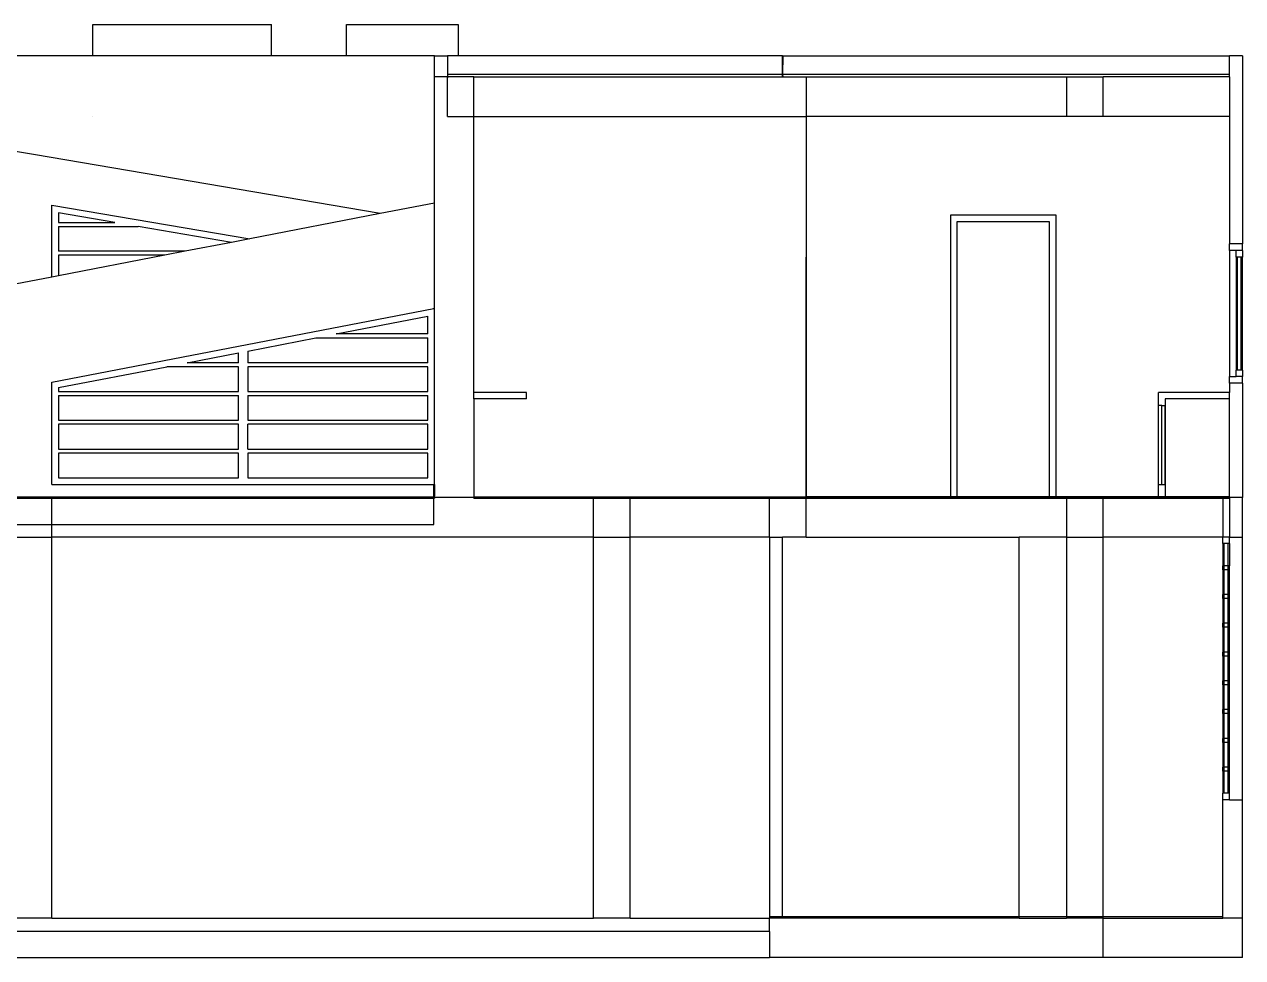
# Model space of a CAD drawing. Header units: centimetres. Extents: x -28.7 to -7.1, y -16 to -6.4.
# Drawn here: x -16.4 to -7.13, y -16.03 to -8.93 of the extents above; entities that cross this region are included whole.
import ezdxf

# ---------------------------------------------------------------- set-up
doc = ezdxf.new("R2010")
doc.units = ezdxf.units.CM
doc.layers.add('SectionCutEdges', color=7, linetype='Continuous')

msp = doc.modelspace()

# ---------------------------------------------------------------- linework, layer by layer
for p, q in [((-15.8781, -9.1661), (-15.8781, -8.9261)), ((-15.8781, -8.9261), (-14.5181, -8.9261)), ((-14.5181, -9.1661), (-14.5181, -8.9261)), ((-13.9468, -9.1661), (-13.9468, -8.9261)), ((-13.9468, -8.9261), (-13.0968, -8.9261)), ((-13.0968, -8.9261), (-13.0968, -9.1661)), ((-16.3281, -9.9163), (-20.7281, -9.1661)), ((-15.8781, -9.1661), (-17.1234, -9.1661)), ((-14.5181, -9.1661), (-15.8781, -9.1661)), ((-13.9468, -9.1661), (-14.5181, -9.1661)), ((-13.2781, -9.1661), (-13.9468, -9.1661)), ((-13.0968, -9.1661), (-13.1781, -9.1661)), ((-10.6281, -9.1661), (-13.0968, -9.1661)), ((-10.6281, -9.1661), (-10.628, -9.1661)), ((-10.628, -9.1661), (-10.6281, -9.3061)), ((-10.6281, -9.3061), (-10.6281, -9.1661)), ((-10.628, -9.1661), (-7.2281, -9.1661)), ((-13.1781, -9.3261), (-13.2781, -9.3261)), ((-10.6281, -9.3061), (-10.628, -9.3261)), ((-10.6281, -9.3261), (-10.6281, -9.3061)), ((-10.4481, -9.3261), (-10.4481, -9.6261)), ((-8.4681, -9.3261), (-8.4681, -9.6261)), ((-8.1881, -9.6261), (-8.1881, -9.3261)), ((-15.8771, -9.6261), (-15.8781, -9.6261)), ((-10.4481, -9.6261), (-10.4481, -9.8261)), ((-10.4468, -9.8261), (-10.4468, -9.6261)), ((-10.4481, -9.8261), (-10.4468, -9.8261)), ((-10.4481, -9.8261), (-10.4481, -10.5961)), ((-10.4468, -10.5961), (-10.4468, -9.8261)), ((-13.691, -10.3659), (-16.3281, -9.9163)), ((-13.2781, -10.2861), (-13.691, -10.3659)), ((-16.1881, -10.3016), (-14.6831, -10.5577)), ((-16.1881, -10.8486), (-16.1881, -10.3016)), ((-16.1381, -10.3608), (-16.1381, -10.4338)), ((-15.7092, -10.4338), (-16.1381, -10.3608)), ((-13.691, -10.3659), (-14.6831, -10.5577)), ((-9.3493, -10.3761), (-8.5493, -10.3761)), ((-9.3493, -12.5201), (-9.3493, -10.3761)), ((-8.5493, -10.3761), (-8.5493, -12.5201)), ((-16.1381, -10.4338), (-15.7092, -10.4338)), ((-16.1381, -10.4638), (-16.1381, -10.6527)), ((-16.1381, -10.4638), (-15.5329, -10.4638)), ((-14.8226, -10.5847), (-15.5329, -10.4638)), ((-9.2993, -10.4261), (-8.5993, -10.4261)), ((-9.2993, -12.5201), (-9.2993, -10.4261)), ((-8.5993, -10.4261), (-8.5993, -12.5201)), ((-14.6831, -10.5577), (-14.8226, -10.5847)), ((-15.1745, -10.6527), (-16.1381, -10.6527)), ((-15.1745, -10.6527), (-15.3297, -10.6827)), ((-14.8226, -10.5847), (-15.1745, -10.6527)), ((-10.4481, -10.5961), (-10.4468, -10.5961)), ((-10.4481, -10.5961), (-10.4481, -10.6461)), ((-10.4468, -10.6461), (-10.4481, -10.6461)), ((-10.4481, -10.6461), (-10.4481, -10.6961)), ((-10.4468, -10.6461), (-10.4468, -10.5961)), ((-10.4468, -10.6961), (-10.4468, -10.6461)), ((-7.2281, -10.6461), (-7.2281, -11.6061)), ((-16.1381, -10.6827), (-16.1381, -10.8389)), ((-15.3297, -10.6827), (-16.1381, -10.8389)), ((-15.3297, -10.6827), (-16.1381, -10.6827)), ((-10.4481, -10.6961), (-10.4468, -10.6961)), ((-10.4481, -11.5561), (-10.4481, -10.6961)), ((-10.4468, -11.5561), (-10.4468, -10.6961)), ((-7.1781, -10.6961), (-7.1781, -11.5561)), ((-7.1281, -11.5561), (-7.1281, -10.6961)), ((-16.1381, -10.8389), (-16.1881, -10.8486)), ((-16.1881, -10.8486), (-16.4681, -10.9027)), ((-16.1881, -11.6486), (-13.2831, -11.0871)), ((-13.2831, -11.0861), (-13.2781, -11.0852)), ((-13.2781, -11.0861), (-13.2831, -11.0871)), ((-13.2831, -11.0871), (-13.2831, -11.0861)), ((-14.0263, -11.2817), (-13.3281, -11.1467)), ((-13.3281, -11.2817), (-13.3281, -11.1467)), ((-13.3281, -11.2817), (-14.0263, -11.2817)), ((-14.6981, -11.4115), (-14.1815, -11.3117)), ((-14.1815, -11.3117), (-13.3281, -11.3117)), ((-13.3281, -11.5006), (-13.3281, -11.3117)), ((-15.1588, -11.5006), (-14.7681, -11.425)), ((-14.7681, -11.5006), (-14.7681, -11.425)), ((-14.6981, -11.4115), (-14.6981, -11.5006)), ((-16.1381, -11.6898), (-15.314, -11.5306)), ((-14.7681, -11.5306), (-15.314, -11.5306)), ((-14.7681, -11.5006), (-15.1588, -11.5006)), ((-14.7681, -11.7195), (-14.7681, -11.5306)), ((-13.3281, -11.5006), (-14.6981, -11.5006)), ((-13.3281, -11.5306), (-14.6981, -11.5306)), ((-14.6981, -11.5306), (-14.6981, -11.7195)), ((-13.3281, -11.7195), (-13.3281, -11.5306)), ((-10.4468, -11.5561), (-10.4481, -11.5561)), ((-10.4481, -11.6061), (-10.4481, -11.5561)), ((-10.4468, -11.6061), (-10.4468, -11.5561)), ((-16.1881, -12.4261), (-16.1881, -11.6486)), ((-10.4481, -11.6061), (-10.4468, -11.6061)), ((-10.4481, -11.6561), (-10.4481, -11.6061)), ((-10.4468, -11.6561), (-10.4481, -11.6561)), ((-10.4481, -11.7261), (-10.4481, -11.6561)), ((-10.4468, -11.6561), (-10.4468, -11.6061)), ((-10.4468, -11.7261), (-10.4468, -11.6561)), ((-16.1381, -11.6898), (-16.1381, -11.7195)), ((-16.1381, -11.7195), (-14.7681, -11.7195)), ((-16.1381, -11.7495), (-14.7681, -11.7495)), ((-16.1381, -11.7495), (-16.1381, -11.9383)), ((-14.7681, -11.9383), (-14.7681, -11.7495)), ((-14.6981, -11.7195), (-13.3281, -11.7195)), ((-14.6981, -11.7495), (-14.6981, -11.9383)), ((-14.6981, -11.7495), (-13.3281, -11.7495)), ((-13.3281, -11.9383), (-13.3281, -11.7495)), ((-10.4468, -11.7261), (-10.4481, -11.7261)), ((-10.4481, -11.7761), (-10.4481, -11.7261)), ((-10.4468, -11.7761), (-10.4468, -11.7261)), ((-10.4468, -11.7761), (-10.4481, -11.7761)), ((-10.4481, -12.5201), (-10.4481, -11.7761)), ((-10.4468, -12.5201), (-10.4468, -11.7761)), ((-7.7681, -12.4261), (-7.7681, -11.8261)), ((-7.7181, -12.4261), (-7.7181, -11.8261)), ((-16.1381, -11.9383), (-14.7681, -11.9383)), ((-14.6981, -11.9383), (-13.3281, -11.9383)), ((-14.7681, -11.9683), (-16.1381, -11.9683)), ((-16.1381, -11.9683), (-16.1381, -12.1572)), ((-14.7681, -12.1572), (-14.7681, -11.9683)), ((-14.6981, -12.1572), (-14.6981, -11.9683)), ((-13.3281, -11.9683), (-14.6981, -11.9683)), ((-13.3281, -12.1572), (-13.3281, -11.9683)), ((-16.1381, -12.1572), (-14.7681, -12.1572)), ((-14.7681, -12.1872), (-16.1381, -12.1872)), ((-16.1381, -12.1872), (-16.1381, -12.3761)), ((-14.7681, -12.3761), (-14.7681, -12.1872)), ((-14.6981, -12.1572), (-13.3281, -12.1572)), ((-13.3281, -12.1872), (-14.6981, -12.1872)), ((-14.6981, -12.1872), (-14.6981, -12.3761)), ((-13.3281, -12.3761), (-13.3281, -12.1872)), ((-16.1381, -12.3761), (-14.7681, -12.3761)), ((-14.6981, -12.3761), (-13.3281, -12.3761)), ((-16.1881, -12.4261), (-13.2831, -12.4261)), ((-13.2831, -12.5201), (-13.2831, -12.4261)), ((-13.2781, -12.4261), (-13.2831, -12.4261)), ((-13.2831, -12.4261), (-13.2781, -12.4261)), ((-16.1881, -12.5301), (-16.1881, -12.5261)), ((-16.1881, -12.7298), (-16.1881, -12.5301)), ((-13.2831, -12.5201), (-13.2831, -12.5261)), ((-13.2831, -12.5261), (-13.2831, -12.5301)), ((-13.2781, -12.5261), (-13.2831, -12.5261)), ((-13.2831, -12.7298), (-13.2831, -12.5301)), ((-13.2781, -12.5201), (-13.2781, -12.5161)), ((-13.2781, -12.5261), (-13.2781, -12.5201)), ((-13.2781, -12.5261), (-13.2781, -12.5301)), ((-12.0681, -12.5301), (-12.0681, -12.5261)), ((-12.0681, -12.8261), (-12.0681, -12.5301)), ((-11.7881, -12.5301), (-11.7881, -12.5261)), ((-11.7881, -12.8261), (-11.7881, -12.5301)), ((-10.7281, -12.8261), (-10.7281, -12.5301)), ((-10.4481, -12.5261), (-10.4481, -12.5201)), ((-10.4481, -12.5301), (-10.4481, -12.5261)), ((-10.4468, -12.5261), (-10.4481, -12.5261)), ((-10.4481, -12.8261), (-10.4481, -12.5301)), ((-10.4468, -12.5261), (-10.4468, -12.5201)), ((-9.3493, -12.5261), (-9.3493, -12.5201)), ((-9.2993, -12.5261), (-9.2993, -12.5201)), ((-8.5993, -12.5201), (-8.5993, -12.5261)), ((-8.5493, -12.5201), (-8.5493, -12.5261)), ((-8.4681, -12.5261), (-8.4681, -12.5301)), ((-8.4681, -12.5261), (-8.4681, -12.8261)), ((-8.4681, -12.5301), (-8.4681, -12.8261)), ((-8.1881, -12.5301), (-8.1881, -12.5261)), ((-8.1881, -12.8261), (-8.1881, -12.5301)), ((-7.2781, -12.5261), (-7.2781, -12.5301)), ((-7.2781, -12.5301), (-7.2781, -12.8261)), ((-7.1281, -12.5261), (-7.2281, -12.5261)), ((-16.4681, -12.7298), (-16.1881, -12.7298)), ((-16.1881, -12.8261), (-16.1881, -12.7298)), ((-16.1881, -12.7298), (-13.2831, -12.7298)), ((-16.1881, -15.7261), (-16.1881, -12.8261)), ((-12.0681, -15.7261), (-12.0681, -12.8261)), ((-11.7881, -15.7261), (-11.7881, -12.8261)), ((-8.8281, -15.7161), (-8.8281, -12.8261)), ((-8.4681, -12.8261), (-8.4681, -15.7161)), ((-8.1881, -15.7161), (-8.1881, -12.8261)), ((-7.2781, -12.8761), (-7.2781, -13.045)), ((-7.2281, -12.8761), (-7.2281, -13.045)), ((-7.1281, -14.8261), (-7.1281, -12.8261)), ((-7.2781, -13.075), (-7.2781, -13.2639)), ((-7.2281, -13.2639), (-7.2281, -13.075)), ((-7.2781, -13.2939), (-7.2781, -13.4828)), ((-7.2281, -13.4828), (-7.2281, -13.2939)), ((-7.2781, -13.5128), (-7.2781, -13.7017)), ((-7.2281, -13.7017), (-7.2281, -13.5128)), ((-7.2781, -13.7317), (-7.2781, -13.9206)), ((-7.2281, -13.9206), (-7.2281, -13.7317)), ((-7.2781, -13.9506), (-7.2781, -14.1395)), ((-7.2281, -14.1395), (-7.2281, -13.9506)), ((-7.2781, -14.1695), (-7.2781, -14.3583)), ((-7.2281, -14.3583), (-7.2281, -14.1695)), ((-7.2781, -14.3883), (-7.2781, -14.5772)), ((-7.2281, -14.5772), (-7.2281, -14.3883)), ((-7.2781, -14.6072), (-7.2781, -14.7761)), ((-7.2281, -14.7761), (-7.2281, -14.6072)), ((-16.1881, -15.7261), (-16.4681, -15.7261)), ((-16.1881, -15.7261), (-12.0681, -15.7261)), ((-11.7881, -15.7261), (-12.0681, -15.7261)), ((-11.7881, -15.7261), (-10.7281, -15.7261)), ((-8.8281, -15.7261), (-8.8281, -15.7161)), ((-8.4681, -15.7161), (-8.4681, -15.7261)), ((-8.1881, -15.7261), (-8.1881, -15.7161)), ((-8.1881, -16.0261), (-8.1881, -15.7261))]:
    msp.add_line(p, q)
at = {"layer": 'SectionCutEdges'}
for p, q in [((-13.2781, -9.1661), (-13.1781, -9.1661)), ((-13.2781, -9.3261), (-13.2781, -9.1661)), ((-13.1781, -9.1661), (-13.1781, -9.3061)), ((-7.1281, -9.1661), (-7.2281, -9.1661)), ((-7.2281, -9.3061), (-7.2281, -9.1661)), ((-7.1281, -9.1661), (-7.1281, -10.5961)), ((-13.2781, -10.2861), (-13.2781, -9.3261)), ((-13.1781, -9.3061), (-10.6281, -9.3061)), ((-13.1781, -9.3061), (-13.1781, -9.3261)), ((-13.1781, -9.3261), (-13.1709, -9.3261)), ((-13.1781, -9.6261), (-13.1781, -9.3261)), ((-12.9781, -9.3261), (-13.1709, -9.3261)), ((-12.9781, -9.6261), (-12.9781, -9.3261)), ((-12.9781, -9.3261), (-10.6281, -9.3261)), ((-10.6281, -9.3061), (-7.2281, -9.3061)), ((-10.628, -9.3261), (-10.6281, -9.3261)), ((-10.628, -9.3261), (-10.4481, -9.3261)), ((-10.4481, -9.3261), (-8.4681, -9.3261)), ((-8.4681, -9.3261), (-8.1881, -9.3261)), ((-7.2281, -9.3261), (-8.1881, -9.3261)), ((-7.2281, -9.3261), (-7.2281, -9.3061)), ((-7.2281, -9.3261), (-7.2281, -9.6261)), ((-13.1781, -9.6261), (-13.1709, -9.6261)), ((-13.1709, -9.6261), (-12.9781, -9.6261)), ((-12.9781, -11.7261), (-12.9781, -9.6261)), ((-12.9781, -9.6261), (-10.4481, -9.6261)), ((-10.4481, -9.6261), (-10.4468, -9.6261)), ((-8.4681, -9.6261), (-10.4468, -9.6261)), ((-8.1881, -9.6261), (-8.4681, -9.6261)), ((-7.2281, -9.6261), (-8.1881, -9.6261)), ((-7.2281, -9.6261), (-7.2281, -10.5961)), ((-13.2781, -11.0852), (-13.2781, -10.2861)), ((-7.2281, -10.6461), (-7.2281, -10.5961)), ((-7.1281, -10.5961), (-7.2281, -10.5961)), ((-7.1781, -10.6461), (-7.2281, -10.6461)), ((-7.1281, -10.6461), (-7.1781, -10.6461)), ((-7.1781, -10.6961), (-7.1781, -10.6461)), ((-7.1281, -10.6461), (-7.1281, -10.5961)), ((-7.1281, -10.6461), (-7.1281, -10.6961)), ((-7.1681, -10.6961), (-7.1781, -10.6961)), ((-7.1681, -11.5561), (-7.1681, -10.6961)), ((-7.1381, -10.6961), (-7.1681, -10.6961)), ((-7.1381, -11.5561), (-7.1381, -10.6961)), ((-7.1281, -10.6961), (-7.1381, -10.6961)), ((-13.2781, -11.0861), (-13.2781, -11.0852)), ((-13.2781, -12.4261), (-13.2781, -11.0861)), ((-7.1781, -11.6061), (-7.1781, -11.5561)), ((-7.1681, -11.5561), (-7.1781, -11.5561)), ((-7.1381, -11.5561), (-7.1681, -11.5561)), ((-7.1281, -11.5561), (-7.1381, -11.5561)), ((-7.1281, -11.5561), (-7.1281, -11.6061)), ((-7.2281, -11.6561), (-7.2281, -11.6061)), ((-7.2281, -11.6061), (-7.1781, -11.6061)), ((-7.1281, -11.6561), (-7.2281, -11.6561)), ((-7.2281, -11.6561), (-7.2281, -11.7261)), ((-7.1281, -11.6061), (-7.1781, -11.6061)), ((-7.1281, -11.6561), (-7.1281, -11.6061)), ((-7.1281, -11.6561), (-7.1281, -12.5261)), ((-12.5781, -11.7261), (-12.9781, -11.7261)), ((-12.9781, -11.7761), (-12.9781, -11.7261)), ((-12.5781, -11.7761), (-12.5781, -11.7261)), ((-7.2281, -11.7261), (-7.7681, -11.7261)), ((-7.7681, -11.8261), (-7.7681, -11.7261)), ((-7.2281, -11.7761), (-7.2281, -11.7261)), ((-12.5781, -11.7761), (-12.9781, -11.7761)), ((-12.9781, -11.7761), (-12.9781, -12.5201)), ((-7.7431, -11.8261), (-7.7681, -11.8261)), ((-7.7431, -11.8261), (-7.7181, -11.8261)), ((-7.7431, -12.4261), (-7.7431, -11.8261)), ((-7.2281, -11.7761), (-7.7181, -11.7761)), ((-7.7181, -11.7761), (-7.7181, -11.8261)), ((-7.7181, -11.8261), (-7.7181, -12.4261)), ((-7.7181, -11.8261), (-7.7181, -11.8261)), ((-7.2281, -12.5201), (-7.2281, -11.7761)), ((-13.2781, -12.4261), (-13.2781, -12.5161)), ((-7.7681, -12.5201), (-7.7681, -12.4261)), ((-7.7681, -12.4261), (-7.7431, -12.4261)), ((-7.7431, -12.4261), (-7.7181, -12.4261)), ((-7.7181, -12.4261), (-7.7181, -12.5201)), ((-7.7181, -12.4261), (-7.7181, -12.4261)), ((-20.7281, -12.5201), (-13.2831, -12.5201)), ((-16.1881, -12.5261), (-16.4681, -12.5261)), ((-16.4681, -12.5301), (-16.1881, -12.5301)), ((-13.2831, -12.5261), (-16.1881, -12.5261)), ((-16.1881, -12.5301), (-13.2831, -12.5301)), ((-13.2831, -12.5201), (-13.2781, -12.5201)), ((-13.2781, -12.5261), (-13.2831, -12.5261)), ((-13.2831, -12.5301), (-13.2781, -12.5301)), ((-12.9781, -12.5261), (-13.2781, -12.5261)), ((-12.9781, -12.5201), (-10.4481, -12.5201)), ((-12.9781, -12.5201), (-12.9781, -12.5261)), ((-12.9781, -12.5301), (-12.9781, -12.5261)), ((-12.0681, -12.5261), (-12.9781, -12.5261)), ((-12.9781, -12.5301), (-12.0681, -12.5301)), ((-11.7881, -12.5261), (-12.0681, -12.5261)), ((-12.0681, -12.5301), (-11.7881, -12.5301)), ((-10.4481, -12.5261), (-11.7881, -12.5261)), ((-11.7881, -12.5301), (-10.7281, -12.5301)), ((-10.7281, -12.5301), (-10.4481, -12.5301)), ((-10.4481, -12.5201), (-10.4468, -12.5201)), ((-10.4468, -12.5261), (-10.4481, -12.5261)), ((-10.4481, -12.5301), (-8.4681, -12.5301)), ((-9.3493, -12.5201), (-10.4468, -12.5201)), ((-10.4468, -12.5261), (-9.3493, -12.5261)), ((-9.2993, -12.5201), (-9.3493, -12.5201)), ((-9.3493, -12.5261), (-9.2993, -12.5261)), ((-8.5993, -12.5201), (-9.2993, -12.5201)), ((-9.2993, -12.5261), (-8.5993, -12.5261)), ((-8.5493, -12.5201), (-8.5993, -12.5201)), ((-8.5493, -12.5261), (-8.5993, -12.5261)), ((-7.7681, -12.5201), (-8.5493, -12.5201)), ((-8.4681, -12.5261), (-8.5493, -12.5261)), ((-8.1881, -12.5261), (-8.4681, -12.5261)), ((-8.4681, -12.5301), (-8.1881, -12.5301)), ((-8.1881, -12.5261), (-7.7681, -12.5261)), ((-8.1881, -12.5301), (-7.2781, -12.5301)), ((-7.7681, -12.5261), (-7.7681, -12.5201)), ((-7.7181, -12.5201), (-7.7681, -12.5201)), ((-7.7181, -12.5261), (-7.7681, -12.5261)), ((-7.7181, -12.5201), (-7.7181, -12.5261)), ((-7.2281, -12.5201), (-7.7181, -12.5201)), ((-7.2781, -12.5261), (-7.7181, -12.5261)), ((-7.2281, -12.5261), (-7.2781, -12.5261)), ((-7.2781, -12.5301), (-7.2281, -12.5301)), ((-7.2281, -12.5261), (-7.2281, -12.5201)), ((-7.2281, -12.5301), (-7.2281, -12.5261)), ((-7.2281, -12.5301), (-7.2281, -12.8261)), ((-7.1281, -12.8261), (-7.1281, -12.5261)), ((-16.4681, -12.8261), (-16.1881, -12.8261)), ((-12.0681, -12.8261), (-16.1881, -12.8261)), ((-12.0681, -12.8261), (-11.7881, -12.8261)), ((-10.7281, -12.8261), (-11.7881, -12.8261)), ((-10.7281, -12.8261), (-10.6281, -12.8261)), ((-10.7281, -12.8261), (-10.7281, -15.7161)), ((-10.6281, -15.7161), (-10.6281, -12.8261)), ((-10.4481, -12.8261), (-10.6281, -12.8261)), ((-10.4481, -12.8261), (-8.8281, -12.8261)), ((-8.4681, -12.8261), (-8.8281, -12.8261)), ((-8.4681, -12.8261), (-8.1881, -12.8261)), ((-7.2781, -12.8261), (-8.1881, -12.8261)), ((-7.2781, -12.8761), (-7.2781, -12.8261)), ((-7.2281, -12.8261), (-7.2781, -12.8261)), ((-7.2681, -12.8761), (-7.2781, -12.8761)), ((-7.2381, -12.8761), (-7.2681, -12.8761)), ((-7.2681, -13.045), (-7.2681, -12.8761)), ((-7.2281, -12.8761), (-7.2381, -12.8761)), ((-7.2381, -13.045), (-7.2381, -12.8761)), ((-7.2281, -12.8261), (-7.1281, -12.8261)), ((-7.2281, -12.8761), (-7.2281, -12.8261)), ((-7.2781, -13.075), (-7.2781, -13.045)), ((-7.2681, -13.045), (-7.2781, -13.045)), ((-7.2681, -13.075), (-7.2681, -13.045)), ((-7.2381, -13.045), (-7.2681, -13.045)), ((-7.2381, -13.075), (-7.2381, -13.045)), ((-7.2281, -13.045), (-7.2381, -13.045)), ((-7.2281, -13.075), (-7.2281, -13.045)), ((-7.2681, -13.075), (-7.2781, -13.075)), ((-7.2381, -13.075), (-7.2681, -13.075)), ((-7.2681, -13.2639), (-7.2681, -13.075)), ((-7.2281, -13.075), (-7.2381, -13.075)), ((-7.2381, -13.2639), (-7.2381, -13.075)), ((-7.2781, -13.2939), (-7.2781, -13.2639)), ((-7.2681, -13.2639), (-7.2781, -13.2639)), ((-7.2681, -13.2939), (-7.2781, -13.2939)), ((-7.2681, -13.2939), (-7.2681, -13.2639)), ((-7.2381, -13.2639), (-7.2681, -13.2639)), ((-7.2381, -13.2939), (-7.2681, -13.2939)), ((-7.2681, -13.4828), (-7.2681, -13.2939)), ((-7.2381, -13.2939), (-7.2381, -13.2639)), ((-7.2281, -13.2639), (-7.2381, -13.2639)), ((-7.2281, -13.2939), (-7.2381, -13.2939)), ((-7.2381, -13.4828), (-7.2381, -13.2939)), ((-7.2281, -13.2939), (-7.2281, -13.2639)), ((-7.2781, -13.5128), (-7.2781, -13.4828)), ((-7.2681, -13.4828), (-7.2781, -13.4828)), ((-7.2681, -13.5128), (-7.2781, -13.5128)), ((-7.2681, -13.5128), (-7.2681, -13.4828)), ((-7.2381, -13.4828), (-7.2681, -13.4828)), ((-7.2381, -13.5128), (-7.2681, -13.5128)), ((-7.2681, -13.7017), (-7.2681, -13.5128)), ((-7.2381, -13.5128), (-7.2381, -13.4828)), ((-7.2281, -13.4828), (-7.2381, -13.4828)), ((-7.2281, -13.5128), (-7.2381, -13.5128)), ((-7.2381, -13.7017), (-7.2381, -13.5128)), ((-7.2281, -13.5128), (-7.2281, -13.4828)), ((-7.2781, -13.7317), (-7.2781, -13.7017)), ((-7.2681, -13.7017), (-7.2781, -13.7017)), ((-7.2681, -13.7317), (-7.2681, -13.7017)), ((-7.2381, -13.7017), (-7.2681, -13.7017)), ((-7.2381, -13.7317), (-7.2381, -13.7017)), ((-7.2281, -13.7017), (-7.2381, -13.7017)), ((-7.2281, -13.7317), (-7.2281, -13.7017)), ((-7.2681, -13.7317), (-7.2781, -13.7317)), ((-7.2381, -13.7317), (-7.2681, -13.7317)), ((-7.2681, -13.9206), (-7.2681, -13.7317)), ((-7.2281, -13.7317), (-7.2381, -13.7317)), ((-7.2381, -13.9206), (-7.2381, -13.7317)), ((-7.2781, -13.9506), (-7.2781, -13.9206)), ((-7.2681, -13.9206), (-7.2781, -13.9206)), ((-7.2681, -13.9506), (-7.2781, -13.9506)), ((-7.2681, -13.9506), (-7.2681, -13.9206)), ((-7.2381, -13.9206), (-7.2681, -13.9206)), ((-7.2381, -13.9506), (-7.2681, -13.9506)), ((-7.2681, -14.1395), (-7.2681, -13.9506)), ((-7.2381, -13.9506), (-7.2381, -13.9206)), ((-7.2281, -13.9206), (-7.2381, -13.9206)), ((-7.2281, -13.9506), (-7.2381, -13.9506)), ((-7.2381, -14.1395), (-7.2381, -13.9506)), ((-7.2281, -13.9506), (-7.2281, -13.9206)), ((-7.2781, -14.1695), (-7.2781, -14.1395)), ((-7.2681, -14.1395), (-7.2781, -14.1395)), ((-7.2681, -14.1695), (-7.2781, -14.1695)), ((-7.2681, -14.1695), (-7.2681, -14.1395)), ((-7.2381, -14.1395), (-7.2681, -14.1395)), ((-7.2381, -14.1695), (-7.2681, -14.1695)), ((-7.2681, -14.3583), (-7.2681, -14.1695)), ((-7.2381, -14.1695), (-7.2381, -14.1395)), ((-7.2281, -14.1395), (-7.2381, -14.1395)), ((-7.2281, -14.1695), (-7.2381, -14.1695)), ((-7.2381, -14.3583), (-7.2381, -14.1695)), ((-7.2281, -14.1695), (-7.2281, -14.1395)), ((-7.2781, -14.3883), (-7.2781, -14.3583)), ((-7.2681, -14.3583), (-7.2781, -14.3583)), ((-7.2681, -14.3883), (-7.2681, -14.3583)), ((-7.2381, -14.3583), (-7.2681, -14.3583)), ((-7.2381, -14.3883), (-7.2381, -14.3583)), ((-7.2281, -14.3583), (-7.2381, -14.3583)), ((-7.2281, -14.3883), (-7.2281, -14.3583)), ((-7.2681, -14.3883), (-7.2781, -14.3883)), ((-7.2381, -14.3883), (-7.2681, -14.3883)), ((-7.2681, -14.5772), (-7.2681, -14.3883)), ((-7.2281, -14.3883), (-7.2381, -14.3883)), ((-7.2381, -14.5772), (-7.2381, -14.3883)), ((-7.2781, -14.6072), (-7.2781, -14.5772)), ((-7.2681, -14.5772), (-7.2781, -14.5772)), ((-7.2681, -14.6072), (-7.2781, -14.6072)), ((-7.2681, -14.6072), (-7.2681, -14.5772)), ((-7.2381, -14.5772), (-7.2681, -14.5772)), ((-7.2681, -14.7761), (-7.2681, -14.6072)), ((-7.2381, -14.6072), (-7.2681, -14.6072)), ((-7.2381, -14.6072), (-7.2381, -14.5772)), ((-7.2281, -14.5772), (-7.2381, -14.5772)), ((-7.2381, -14.7761), (-7.2381, -14.6072)), ((-7.2281, -14.6072), (-7.2381, -14.6072)), ((-7.2281, -14.6072), (-7.2281, -14.5772)), ((-7.2781, -14.8261), (-7.2781, -14.7761)), ((-7.2681, -14.7761), (-7.2781, -14.7761)), ((-7.2281, -14.8261), (-7.2781, -14.8261)), ((-7.2781, -15.7161), (-7.2781, -14.8261)), ((-7.2381, -14.7761), (-7.2681, -14.7761)), ((-7.2281, -14.7761), (-7.2381, -14.7761)), ((-7.2281, -14.8261), (-7.2281, -14.7761)), ((-7.2281, -14.8261), (-7.1281, -14.8261)), ((-7.1281, -15.7261), (-7.1281, -14.8261)), ((-10.7281, -15.7161), (-10.7281, -15.7261)), ((-10.6281, -15.7161), (-10.7281, -15.7161)), ((-10.7281, -15.8261), (-10.7281, -15.7261)), ((-10.6281, -15.7261), (-10.7281, -15.7261)), ((-10.6281, -15.7261), (-10.6281, -15.7161)), ((-8.8281, -15.7161), (-10.6281, -15.7161)), ((-8.8281, -15.7261), (-10.6281, -15.7261)), ((-8.4681, -15.7161), (-8.8281, -15.7161)), ((-8.8281, -15.7261), (-8.4681, -15.7261)), ((-8.1881, -15.7161), (-8.4681, -15.7161)), ((-8.1881, -15.7261), (-8.4681, -15.7261)), ((-7.2781, -15.7161), (-8.1881, -15.7161)), ((-8.1881, -15.7261), (-7.2781, -15.7261)), ((-7.2781, -15.7261), (-7.2781, -15.7161)), ((-7.1281, -15.7261), (-7.2781, -15.7261)), ((-7.1281, -16.0261), (-7.1281, -15.7261)), ((-10.7281, -15.8261), (-20.6281, -15.8261)), ((-10.7281, -15.8261), (-10.7281, -16.0261)), ((-20.6281, -16.0261), (-10.7281, -16.0261)), ((-8.1881, -16.0261), (-10.7281, -16.0261)), ((-7.1281, -16.0261), (-8.1881, -16.0261))]:
    msp.add_line(p, q, dxfattribs=at)

doc.saveas('drawing.dxf')
